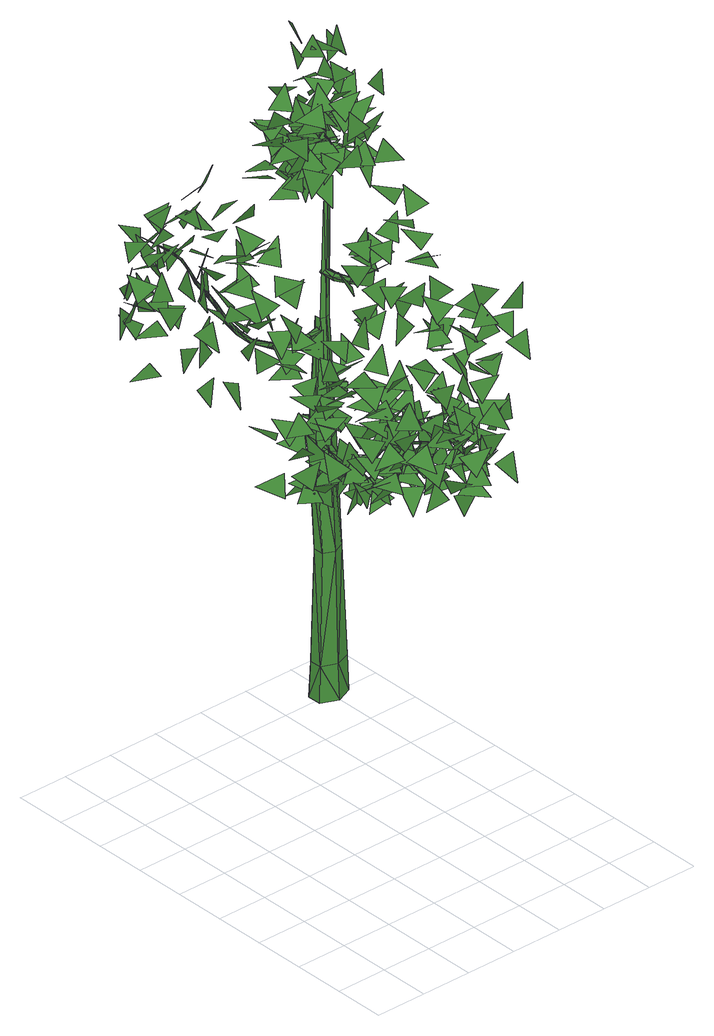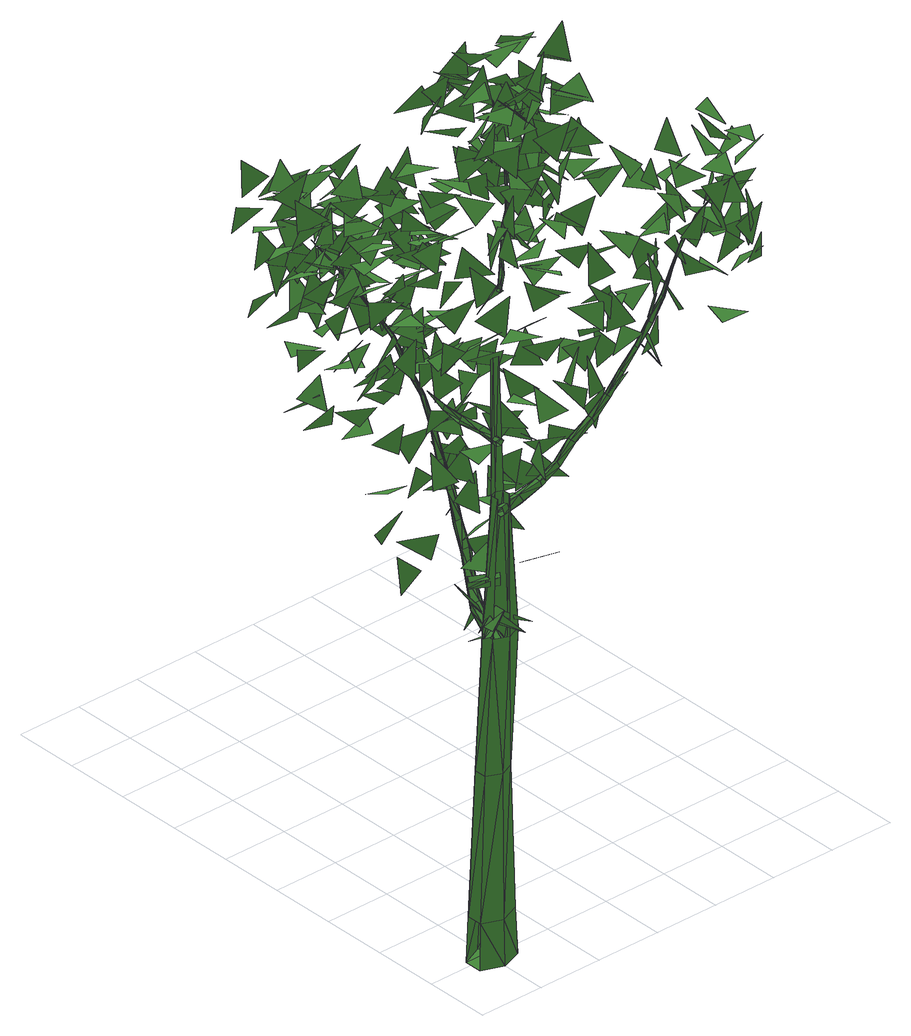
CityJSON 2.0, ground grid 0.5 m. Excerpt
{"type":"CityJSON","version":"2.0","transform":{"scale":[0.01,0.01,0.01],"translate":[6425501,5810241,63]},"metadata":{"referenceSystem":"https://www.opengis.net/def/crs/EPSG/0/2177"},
"CityObjects":{
"tree1":{"type":"SolitaryVegetationObject","attributes":{"crownarea":"86","modell_vol":"LIS","treeheight":"7.1"},"geometry":[{"type":"MultiSurface","lod":"2","boundaries":[[[0,1,2]],[[3,4,5]],[[6,7,8]],[[9,10,11]],[[12,13,14]],[[15,16,17]],[[18,19,20]],[[21,22,23]],[[24,25,26]],[[27,28,29]],[[30,31,32]],[[33,34,35]],[[36,37,38]],[[39,40,41]],[[42,43,44]],[[45,46,47]],[[48,49,50]],[[51,52,53]],[[54,55,56]],[[57,58,59]],[[60,61,62]],[[63,64,65]],[[66,67,68]],[[69,70,71]],[[72,73,74]],[[75,76,77]],[[78,79,80]],[[81,82,83]],[[84,85,86]],[[87,88,89]],[[90,91,92]],[[93,94,95]],[[96,97,98]],[[99,100,101]],[[102,103,104]],[[105,106,107]],[[108,109,110]],[[111,112,113]],[[114,115,116]],[[117,118,119]],[[120,121,122]],[[123,124,125]],[[126,127,128]],[[129,130,131]],[[132,133,134]],[[135,136,137]],[[138,139,140]],[[141,142,143]],[[111,144,112]],[[145,146,147]],[[148,111,112]],[[149,150,151]],[[152,153,154]],[[155,156,111]],[[156,144,111]],[[148,155,111]],[[157,158,159]],[[144,148,112]],[[160,161,162]],[[163,164,165]],[[166,167,168]],[[169,170,171]],[[172,173,174]],[[175,176,177]],[[178,179,180]],[[181,182,183]],[[184,185,186]],[[187,188,189]],[[190,191,192]],[[193,194,195]],[[196,197,198]],[[199,200,201]],[[202,203,204]],[[205,206,207]],[[208,209,210]],[[211,212,213]],[[214,156,155]],[[156,214,144]],[[215,216,217]],[[218,155,148]],[[219,220,221]],[[222,223,224]],[[225,226,227]],[[228,229,230]],[[231,232,233]],[[234,235,236]],[[237,238,239]],[[218,214,155]],[[240,241,242]],[[243,244,245]],[[214,246,144]],[[148,144,218]],[[247,248,249]],[[250,251,252]],[[253,254,255]],[[256,257,258]],[[259,260,261]],[[262,263,264]],[[265,266,267]],[[268,269,270]],[[271,272,273]],[[144,246,218]],[[274,275,276]],[[277,278,279]],[[280,281,282]],[[283,284,285]],[[286,287,288]],[[289,290,291]],[[292,293,294]],[[295,296,297]],[[298,299,300]],[[301,302,303]],[[304,305,306]],[[214,307,246]],[[308,309,310]],[[311,312,313]],[[314,315,316]],[[317,307,214]],[[318,319,320]],[[321,317,214]],[[307,322,246]],[[214,218,321]],[[218,246,321]],[[322,323,246]],[[324,325,326]],[[327,328,329]],[[246,323,321]],[[330,331,332]],[[333,334,335]],[[336,337,338]],[[339,340,341]],[[342,343,344]],[[345,346,347]],[[348,349,350]],[[351,352,353]],[[354,355,356]],[[357,358,359]],[[360,361,362]],[[339,341,363]],[[363,364,339]],[[365,366,367]],[[368,317,321]],[[363,341,369]],[[370,371,372]],[[373,374,375]],[[341,339,369]],[[376,377,378]],[[379,380,381]],[[382,339,364]],[[383,321,323]],[[384,385,386]],[[387,388,389]],[[364,363,369]],[[390,391,392]],[[307,317,393]],[[322,307,394]],[[339,382,369]],[[368,393,317]],[[395,396,397]],[[398,399,400]],[[401,402,403]],[[323,322,404]],[[383,368,321]],[[405,406,407]],[[364,408,382]],[[409,410,411]],[[394,307,393]],[[412,413,414]],[[415,416,417]],[[404,322,394]],[[418,419,420]],[[421,369,382]],[[364,369,408]],[[408,422,382]],[[323,404,383]],[[423,424,425]],[[426,427,428]],[[421,429,369]],[[422,421,382]],[[430,431,432]],[[369,429,408]],[[433,434,435]],[[436,437,438]],[[439,440,441]],[[442,443,444]],[[445,446,447]],[[448,449,450]],[[451,452,453]],[[394,454,404]],[[455,456,457]],[[458,408,429]],[[459,393,368]],[[460,461,462]],[[422,408,458]],[[459,368,383]],[[404,463,383]],[[464,465,466]],[[394,393,454]],[[467,468,469]],[[470,471,472]],[[459,473,393]],[[474,475,476]],[[477,422,458]],[[421,422,478]],[[454,463,404]],[[479,480,481]],[[429,421,482]],[[458,429,483]],[[422,477,478]],[[484,459,383]],[[463,484,383]],[[485,486,487]],[[393,473,454]],[[488,489,490]],[[491,492,493]],[[483,429,482]],[[421,478,482]],[[494,495,496]],[[497,498,499]],[[500,501,502]],[[503,504,505]],[[506,477,458]],[[507,508,509,510]],[[478,477,511]],[[458,483,512]],[[454,513,463]],[[514,515,516]],[[517,518,519]],[[520,521,522]],[[523,473,459]],[[483,482,512]],[[524,525,506,526]],[[527,528,529]],[[454,473,513]],[[482,478,530]],[[523,459,484]],[[531,532,533]],[[484,463,534,508]],[[535,536,537]],[[511,477,506,538]],[[539,540,541]],[[542,543,544]],[[523,545,473]],[[538,506,458,512]],[[546,547,548]],[[513,534,463]],[[478,511,530]],[[549,550,551]],[[473,545,513]],[[552,523,484]],[[553,554,555]],[[512,482,556]],[[482,530,556]],[[557,558,559]],[[560,561,562]],[[563,564,565]],[[552,484,508,534]],[[566,567,568]],[[569,570,571]],[[572,573,574]],[[575,576,577]],[[578,579,580]],[[581,582,583]],[[511,538,584]],[[585,513,545]],[[586,587,588]],[[513,585,534]],[[589,590,591]],[[538,512,592]],[[593,545,523]],[[594,511,584]],[[530,511,595]],[[593,585,545]],[[596,597,598]],[[556,530,595]],[[584,538,592]],[[511,594,595]],[[512,556,599]],[[600,601,602]],[[603,604,605]],[[534,606,552]],[[606,523,552]],[[585,607,534]],[[608,593,523]],[[609,610,611]],[[592,512,599]],[[612,613,614]],[[607,606,534]],[[615,616,617]],[[606,608,523]],[[556,595,599]],[[618,619,620]],[[621,622,623]],[[624,625,626]],[[627,584,592]],[[594,628,595]],[[629,630,631]],[[632,633,634]],[[635,636,637]],[[594,584,627]],[[638,639,640]],[[641,642,643]],[[628,594,627]],[[644,627,592]],[[628,645,595]],[[646,647,648]],[[649,650,651]],[[652,653,654]],[[655,656,657]],[[658,585,593]],[[659,660,661]],[[599,595,645]],[[658,593,608]],[[592,599,662]],[[663,664,665]],[[666,667,668]],[[669,670,671]],[[592,662,644]],[[672,673,674]],[[675,676,677]],[[599,645,662]],[[607,678,606]],[[678,608,606]],[[607,585,679]],[[680,681,682]],[[683,684,685]],[[686,627,644]],[[687,688,689]],[[628,690,645]],[[691,658,608]],[[692,693,694]],[[628,627,690]],[[695,696,697]],[[679,585,658]],[[678,691,608]],[[698,699,700]],[[701,702,703]],[[704,705,706]],[[707,708,709]],[[710,711,712]],[[713,607,679]],[[714,686,644]],[[715,716,717]],[[690,627,686]],[[718,719,720]],[[690,721,645]],[[722,723,724]],[[725,726,727]],[[728,729,730]],[[731,732,733]],[[734,735,736]],[[644,662,714]],[[737,738,739]],[[607,713,678]],[[740,741,742]],[[743,714,662]],[[744,745,746]],[[662,645,743]],[[747,748,749]],[[750,751,752]],[[753,754,755]],[[756,757,758]],[[759,760,761]],[[762,763,764]],[[645,721,743]],[[765,766,767]],[[768,679,658]],[[769,770,771]],[[772,773,774]],[[775,776,777,778]],[[779,686,714]],[[768,658,691]],[[780,781,782]],[[679,783,713]],[[784,785,786]],[[690,686,779]],[[787,691,678]],[[788,789,790]],[[791,792,793]],[[794,795,796]],[[797,798,799]],[[800,783,679]],[[801,802,803]],[[804,805,806]],[[807,808,809]],[[810,811,812]],[[721,690,813]],[[814,815,816]],[[817,690,779]],[[818,768,691]],[[819,820,821]],[[822,823,824]],[[787,818,691]],[[825,826,827]],[[678,713,787]],[[690,817,813]],[[714,743,828]],[[800,679,768]],[[779,714,829]],[[743,721,828]],[[830,777,831,832]],[[829,714,828]],[[713,783,787]],[[721,813,828]],[[833,834,835]],[[836,837,838]],[[839,840,841]],[[842,843,844]],[[845,846,847]],[[848,849,850]],[[851,852,853]],[[854,779,829]],[[855,856,857]],[[858,859,860]],[[861,862,863]],[[864,865,866]],[[867,868,869]],[[869,868,870]],[[868,867,871]],[[868,871,870]],[[817,779,872]],[[873,874,875]],[[876,877,878]],[[879,768,818]],[[800,880,783]],[[881,854,829]],[[882,883,884]],[[885,886,887]],[[888,889,890]],[[891,818,787]],[[813,817,892]],[[829,828,881]],[[872,779,854]],[[893,894,895]],[[896,897,898]],[[899,900,901]],[[800,768,902]],[[828,813,903]],[[902,880,800]],[[867,869,904]],[[871,867,904]],[[905,906,907]],[[817,872,892]],[[908,909,910]],[[891,879,818]],[[911,912,913]],[[869,870,914]],[[870,871,914]],[[915,916,917]],[[918,919,920]],[[921,891,787]],[[787,783,921]],[[904,869,922]],[[923,924,925]],[[813,892,903]],[[871,904,914]],[[922,869,914]],[[881,828,903]],[[926,927,928]],[[768,879,902]],[[929,930,931]],[[932,933,934]],[[935,936,937]],[[921,783,880]],[[938,939,940]],[[941,942,943]],[[944,945,946]],[[947,948,949]],[[872,854,950]],[[951,952,953]],[[914,904,954]],[[904,922,955]],[[922,914,956]],[[957,958,959]],[[960,961,962]],[[963,964,965]],[[966,904,967]],[[904,966,954]],[[854,881,968]],[[967,904,955]],[[969,970,971]],[[914,954,956]],[[955,922,956]],[[972,973,974]],[[975,976,977]],[[978,979,980]],[[892,872,981]],[[982,872,950]],[[983,879,891]],[[903,892,981]],[[881,903,984]],[[950,854,968]],[[985,986,987]],[[988,989,990]],[[991,992,993]],[[994,995,996]],[[902,997,880]],[[998,999,1000]],[[1001,954,966]],[[1002,967,955]],[[872,982,981]],[[1003,891,921]],[[1004,955,956]],[[1005,1006,1007]],[[1008,1009,1010]],[[1011,1012,1013]],[[966,967,1002]],[[1014,1001,966]],[[1015,1016,1017]],[[1018,1019,1020]],[[968,881,984]],[[1004,1002,955]],[[956,954,1001]],[[1021,1022,1023]],[[1024,1025,1026]],[[1027,1028,1029]],[[1030,1031,1032]],[[1033,1004,956]],[[1034,1035,1036]],[[902,879,983]],[[1037,1038,1039]],[[1014,966,1002]],[[1040,1041,1042]],[[903,981,984]],[[1043,1044,1045]],[[1046,997,902]],[[1047,983,891]],[[1048,1049,1050]],[[1051,1052,1053]],[[956,1001,1033]],[[1003,1047,891]],[[921,880,1003]],[[1054,1055,1056]],[[1057,1058,1059]],[[1060,950,968]],[[1061,1062,1063]],[[1064,1065,1066]],[[1067,1068,1069]],[[1070,1071,1072]],[[1073,1002,1004]],[[902,983,1046]],[[1073,1004,1033]],[[1074,1075,1076]],[[1077,1078,1079]],[[1014,1002,1080]],[[1001,1014,1081]],[[1073,1080,1002]],[[1003,880,997]],[[1033,1001,1082]],[[1083,1084,1085]],[[1086,1073,1033]],[[1087,1088,1089]],[[982,950,1090]],[[1091,1092,1093]],[[1081,1014,1080]],[[1001,1081,1082]],[[1094,1060,968]],[[1033,1082,1086]],[[1095,1096,1097]],[[1098,1099,1100]],[[1101,1102,1103]],[[1104,1105,1106]],[[968,984,1094]],[[1107,1108,1109]],[[981,982,1110]],[[1111,1112,1113]],[[1090,950,1060]],[[1080,1114,1081]],[[1115,1116,1117]],[[1118,1082,1081]],[[984,981,1119]],[[1082,1118,1086]],[[1120,1121,1122]],[[1114,1080,1073]],[[1123,1124,1125]],[[1126,1127,1128]],[[1129,1130,1131]],[[1132,1133,1134]],[[1114,1135,1081]],[[982,1090,1110]],[[1135,1118,1081]],[[1136,1137,1138]],[[1118,1139,1086]],[[1073,1086,1139]],[[1140,1141,1142]],[[1143,1144,1145]],[[1146,1147,1148]],[[1149,1150,1151]],[[1152,983,1047]],[[1046,1153,997]],[[1094,984,1119]],[[981,1110,1119]],[[1073,1139,1114]],[[1154,1155,1156]],[[1157,1047,1003]],[[1158,1159,1160]],[[1135,1161,1118]],[[1162,1163,1164]],[[1118,1165,1139]],[[1166,1153,1046]],[[1167,1168,1169]],[[1046,983,1152]],[[1135,1114,1170]],[[1161,1165,1118]],[[1171,1170,1114]],[[1003,997,1153]],[[1172,1152,1047]],[[1157,1172,1047]],[[1173,1174,1175]],[[1114,1139,1165]],[[1161,1135,1170]],[[1114,1165,1171]],[[1176,1177,1178]],[[1060,1094,1179]],[[1090,1060,1180]],[[1181,1182,1183]],[[1046,1152,1166]],[[1184,1185,1186]],[[1161,1187,1165]],[[1110,1090,1180]],[[1188,1170,1171]],[[1189,1190,1191]],[[1157,1003,1153]],[[1192,1171,1165]],[[1094,1119,1193]],[[1194,1195,1196]],[[1161,1170,1188]],[[1187,1197,1165]],[[1197,1198,1165]],[[1180,1060,1179]],[[1199,1200,1201]],[[1192,1188,1171]],[[1202,1203,1204]],[[1198,1192,1165]],[[1094,1193,1179]],[[1205,1206,1207]],[[1187,1161,1188]],[[1208,1209,1210]],[[1211,1212,1213]],[[1119,1110,1214]],[[1215,1216,1217]],[[1218,1219,1220]],[[1110,1180,1221]],[[1193,1119,1214]],[[1197,1222,1198]],[[1223,1188,1192]],[[1110,1221,1214]],[[1224,1225,1226]],[[1227,1228,1229]],[[1230,1231,1232]],[[1187,1188,1233]],[[1234,1235,1236]],[[1197,1187,1237]],[[1223,1238,1188]],[[1239,1240,1241]],[[1237,1222,1197]],[[1242,1243,1244]],[[1166,1245,1153]],[[1192,1198,1223]],[[1246,1247,1248]],[[1249,1250,1251]],[[1252,1152,1172]],[[1233,1188,1238]],[[1187,1233,1237]],[[1253,1172,1157]],[[1198,1222,1223]],[[1254,1255,1256]],[[1179,1193,1257]],[[1258,1259,1260]],[[1261,1262,1263]],[[1166,1152,1264]],[[1180,1179,1265]],[[1266,1237,1233]],[[1267,1238,1223]],[[1268,1252,1172]],[[1157,1153,1253]],[[1233,1238,1269]],[[1237,1270,1222]],[[1269,1266,1233]],[[1193,1214,1271]],[[1265,1179,1257]],[[1272,1267,1223]],[[1266,1270,1237]],[[1193,1271,1257]],[[1273,1274,1275]],[[1276,1277,1278]],[[1279,1280,1281]],[[1269,1238,1267]],[[1221,1180,1282]],[[1223,1222,1270]],[[1283,1284,1285]],[[1286,1287,1288]],[[1289,1290,1291]],[[1292,1293,1294]],[[1295,1296,1297]],[[1298,1299,1300]],[[1214,1221,1301]],[[1152,1252,1264]],[[1166,1264,1245]],[[1302,1303,1304]],[[1305,1283,1285]],[[1223,1270,1272]],[[1306,1307,1308]],[[1253,1153,1245]],[[1309,1310,1311]],[[1312,1313,1285]],[[1268,1172,1253]],[[1313,1305,1285]],[[1180,1265,1282]],[[1314,1315,1316]],[[1271,1214,1301]],[[1317,1318,1319]],[[1320,1321,1312]],[[1285,1322,1312]],[[1321,1313,1312]],[[1221,1282,1301]],[[1283,1323,1284]],[[1324,1267,1272]],[[1325,1326,1327]],[[1328,1329,1330]],[[1269,1267,1331]],[[1285,1284,1332]],[[1266,1333,1270]],[[1334,1257,1271]],[[1257,1334,1265]],[[1324,1335,1267]],[[1266,1269,1336]],[[1337,1338,1339]],[[1340,1341,1342]],[[1305,1343,1283]],[[1336,1333,1266]],[[1344,1345,1346]],[[1272,1270,1324]],[[1331,1267,1335]],[[1320,1312,1322]],[[1269,1331,1336]],[[1343,1305,1313]],[[1347,1348,1349]],[[1350,1285,1332]],[[1285,1350,1322]],[[1301,1351,1271]],[[1352,1282,1265]],[[1321,1353,1313]],[[1354,1332,1284]],[[1355,1321,1320]],[[1324,1270,1333]],[[1356,1334,1271]],[[1334,1357,1265]],[[1358,1320,1322]],[[1359,1264,1252]],[[1343,1323,1283]],[[1245,1360,1253]],[[1361,1362,1363]],[[1351,1301,1282]],[[1357,1352,1265]],[[1351,1356,1271]],[[1364,1365,1366]],[[1353,1367,1313]],[[1368,1335,1324]],[[1323,1369,1284]],[[1370,1355,1320]],[[1336,1371,1333]],[[1331,1335,1372]],[[1336,1331,1372]],[[1373,1368,1324]],[[1374,1375,1376]],[[1377,1378,1379]],[[1380,1371,1336]],[[1381,1382,1383]],[[1320,1358,1370]],[[1350,1384,1322]],[[1352,1351,1282]],[[1369,1354,1284]],[[1343,1313,1367]],[[1385,1386,1387]],[[1372,1335,1368]],[[1324,1333,1371]],[[1245,1264,1359]],[[1388,1359,1252]],[[1252,1268,1388]],[[1389,1390,1391]],[[1360,1392,1253]],[[1336,1372,1380]],[[1268,1253,1393]],[[1373,1324,1371]],[[1394,1395,1396]],[[1353,1321,1355]],[[1358,1322,1384]],[[1397,1398,1399]],[[1400,1401,1402]],[[1358,1403,1370]],[[1360,1245,1359]],[[1399,1398,1404]],[[1405,1368,1373]],[[1350,1332,1354]],[[1406,1399,1407]],[[1399,1404,1407]],[[1268,1393,1388]],[[1253,1392,1393]],[[1353,1408,1367]],[[1397,1399,1406]],[[1380,1409,1371]],[[1406,1407,1410]],[[1411,1343,1367]],[[1407,1412,1410]],[[1413,1358,1384]],[[1414,1415,1416]],[[1350,1417,1384]],[[1418,1419,1420]],[[1421,1406,1410]],[[1372,1368,1422]],[[1407,1404,1412]],[[1415,1414,1423]],[[1343,1411,1323]],[[1406,1424,1397]],[[1380,1372,1422]],[[1358,1413,1425,1403]],[[1408,1426,1367]],[[1427,1405,1373]],[[1428,1429,1430]],[[1410,1412,1431]],[[1432,1409,1380]],[[1373,1371,1409]],[[1410,1433,1421]],[[1434,1435,1428]],[[1431,1436,1410]],[[1436,1433,1410]],[[1437,1431,1412]],[[1438,1439,1440,1425]],[[1417,1350,1354]],[[1422,1368,1405]],[[1406,1421,1441]],[[1406,1441,1424]],[[1442,1370,1403]],[[1380,1422,1432]],[[1433,1443,1421]],[[1408,1413,1384]],[[1427,1373,1409]],[[1437,1412,1444]],[[1426,1408,1384]],[[1445,1446,1447]],[[1411,1367,1426]],[[1411,1369,1323]],[[1425,1413,1448,1403]],[[1449,1450,1438]],[[1441,1421,1443]],[[1426,1384,1417]],[[1444,1424,1437]],[[1439,1447,1451]],[[1424,1441,1437]],[[1452,1418,1420]],[[1420,1430,1452]],[[1431,1437,1436]],[[1408,1453,1413]],[[1429,1454,1430]],[[1446,1451,1447]],[[1453,1448,1413]],[[1455,1437,1441]],[[1434,1419,1418]],[[1456,1442,1403]],[[1457,1441,1443]],[[1411,1426,1417]],[[1458,1449,1438]],[[1435,1429,1428]],[[1458,1438,1425,1440]],[[1437,1455,1436]],[[1457,1455,1441]],[[1459,1460,1461]],[[1456,1403,1448]],[[1440,1439,1451]],[[1462,1463,1464]],[[1445,1450,1446]],[[1465,1456,1448]]]}]}
},
"vertices":[
[28,318,489],[9,336,497],[31,338,481],[15,337,533],[30,359,537],[40,341,541],[33,356,458],[14,342,471],[38,352,479],[23,335,490],[30,356,506],[44,334,499],[41,318,459],[20,335,457],[47,338,462],[44,368,455],[22,356,445],[29,364,470],[27,333,535],[40,357,541],[51,345,526],[54,368,487],[42,370,469],[27,362,491],[115,128,398],[103,127,381],[102,151,394],[116,129,413],[106,134,394],[100,150,415],[46,373,482],[29,359,481],[40,361,506],[32,347,445],[30,367,461],[50,359,447],[109,115,383],[93,134,371],[120,129,371],[42,335,475],[45,359,462],[44,362,483],[49,320,489],[43,340,481],[56,342,504],[49,335,408],[29,351,403],[55,356,408],[55,330,453],[69,327,470],[44,333,478],[35,335,521],[47,358,517],[61,342,521],[106,144,372],[130,137,381],[113,127,391],[123,112,400],[103,127,391],[123,132,408],[42,354,528],[32,369,548],[56,369,535],[42,326,560],[49,352,555],[64,340,567],[128,78,401],[116,102,406],[135,98,417],[55,353,479],[36,350,498],[52,370,492],[40,344,516],[44,366,500],[62,354,502],[130,120,401],[141,115,418],[114,115,421],[57,328,546],[47,346,529],[66,352,538],[66,345,567],[54,343,543],[55,363,551],[67,351,501],[47,337,513],[64,357,522],[128,120,360],[108,137,369],[135,137,371],[132,142,393],[133,127,377],[115,147,373],[132,121,429],[135,115,403],[125,134,406],[112,119,391],[135,130,380],[137,124,401],[137,122,413],[137,110,389],[125,128,390],[69,367,465],[42,362,467],[62,367,486],[140,110,423],[123,124,424],[135,120,448],[155,97,391],[144,93,373],[129,105,393],[68,364,516],[69,364,516],[54,369,528],[75,318,433],[66,326,408],[76,341,420],[128,142,435],[108,157,423],[135,159,423],[137,154,447],[126,152,428],[118,172,444],[58,352,506],[70,355,482],[68,374,493],[129,154,449],[106,168,452],[133,175,453],[77,338,464],[72,339,443],[69,362,457],[135,148,445],[152,142,457],[128,132,466],[167,78,374],[157,93,362],[143,86,385],[106,277,458],[113,264,472],[86,267,475],[64,344,456],[64,371,455],[80,362,467],[83,362,505],[91,318,452],[86,304,430],[81,330,437],[83,362,504],[109,242,344],[128,232,347],[109,225,364],[163,102,349],[136,100,349],[154,110,366],[82,362,504],[83,361,504],[56,364,522],[76,377,511],[82,366,528],[100,249,364],[93,274,369],[115,263,358],[96,322,393],[80,308,377],[88,334,378],[172,106,457],[159,101,440],[145,105,462],[140,92,419],[161,107,414],[167,88,418],[64,354,499],[72,374,496],[88,357,511],[124,156,336],[151,159,335],[144,151,354],[129,226,342],[123,228,315],[112,242,327],[100,235,373],[123,246,383],[126,230,369],[150,73,433],[160,93,447],[175,83,435],[139,198,343],[124,209,332],[125,216,358],[158,140,402],[145,148,388],[142,159,413],[172,112,363],[145,114,358],[160,103,378],[91,350,487],[83,331,469],[88,357,467],[159,143,372],[145,152,359],[140,156,386],[140,117,430],[162,94,440],[167,117,425],[164,97,401],[141,107,408],[167,116,410],[100,366,496],[81,363,485],[78,365,512],[174,62,366],[156,83,366],[175,87,377],[95,362,490],[147,151,410],[126,167,415],[153,170,419],[95,363,490],[111,227,459],[119,249,445],[134,233,447],[118,257,295],[101,276,305],[123,264,315],[81,355,506],[103,357,507],[91,341,526],[130,168,323],[135,191,336],[150,186,322],[167,72,384],[160,86,400],[184,73,406],[101,268,542],[107,287,524],[124,276,531],[146,128,327],[148,148,346],[165,135,346],[147,115,371],[151,141,376],[169,129,379],[135,144,419],[151,160,404],[161,152,421],[96,362,491],[175,107,355],[154,123,348],[159,125,369],[113,285,513],[91,301,518],[116,306,506],[125,238,425],[107,257,433],[131,258,421],[157,85,410],[164,106,395],[181,97,406],[181,70,371],[162,80,373],[179,86,393],[93,359,552],[111,353,562],[89,340,571],[150,168,341],[152,163,320],[144,188,325],[184,91,354],[175,97,330],[164,97,355],[160,161,460],[160,146,437],[146,163,437],[180,114,402],[164,127,393],[159,116,418],[112,342,401],[92,335,398],[97,340,423],[94,348,545],[76,363,532],[103,365,535],[134,169,315],[150,183,332],[159,167,322],[97,339,530],[80,352,545],[106,357,538],[136,159,409],[157,176,405],[162,156,403],[137,195,423],[125,213,406],[152,205,410],[161,99,433],[161,119,451],[181,107,436],[136,230,297],[122,246,294],[135,248,317],[112,352,462],[95,338,461],[102,344,486],[120,246,453],[119,264,473],[138,259,455],[105,363,474],[95,316,530],[100,341,521],[118,330,526],[88,343,511],[105,360,498],[111,340,496],[195,63,423],[173,76,433],[189,75,447],[105,364,474],[163,166,340],[139,171,351],[164,171,361],[106,364,474],[106,363,475],[106,364,475],[145,224,314],[123,238,313],[146,239,298],[126,229,397],[141,242,378],[152,225,387],[133,237,303],[128,264,303],[146,249,315],[118,344,469],[111,325,486],[106,352,484],[172,171,420],[155,174,408],[154,189,430],[179,117,391],[181,98,401],[179,118,392],[184,95,408],[167,108,424],[188,107,432],[120,362,453],[115,351,435],[99,345,456],[113,317,437],[103,339,450],[120,342,438],[135,233,407],[157,232,403],[148,215,422],[172,157,356],[152,144,367],[176,152,376],[204,103,359],[179,110,349],[182,78,371],[112,300,516],[117,318,535],[133,300,523],[179,124,389],[178,137,383],[191,96,371],[174,87,381],[198,81,393],[115,367,458],[179,137,383],[137,286,464],[125,295,450],[125,307,474],[174,97,392],[176,124,398],[191,118,385],[165,115,375],[190,124,383],[191,105,374],[189,113,375],[203,107,391],[177,98,395],[179,137,382],[116,367,459],[127,258,435],[140,276,450],[147,252,439],[115,310,359],[111,327,380],[130,330,369],[95,359,523],[106,377,516],[118,364,537],[114,366,457],[114,364,458],[123,323,556],[105,334,539],[124,344,541],[211,82,437],[186,82,425],[188,95,441],[136,241,382],[131,266,386],[155,253,384],[115,364,459],[127,306,464],[107,321,474],[134,320,479],[178,157,374],[211,94,456],[190,91,438],[184,100,457],[122,357,426],[105,340,413],[116,364,406],[155,164,373],[165,185,361],[180,171,366],[191,104,414],[173,116,416],[193,122,433],[180,157,374],[179,156,372],[197,115,367],[172,110,373],[191,123,386],[190,112,407],[176,112,430],[191,131,418],[179,157,374],[150,224,364],[138,248,366],[162,238,354],[129,274,420],[133,296,435],[148,279,438],[189,137,409],[186,138,382],[174,153,392],[163,180,372],[150,200,384],[177,196,378],[108,324,440],[130,340,441],[135,320,435],[182,180,360],[164,191,355],[167,186,381],[161,237,402],[137,232,415],[159,248,420],[216,92,397],[201,93,381],[190,91,406],[125,363,442],[182,148,353],[167,155,368],[190,144,379],[178,176,364],[125,367,442],[112,340,490],[130,350,486],[133,325,496],[127,364,444],[178,203,448],[171,188,427],[162,208,427],[211,121,372],[183,122,371],[191,109,387],[131,271,286],[158,271,282],[152,266,302],[125,365,442],[110,359,467],[128,372,467],[123,360,491],[179,176,362],[180,176,363],[199,139,406],[181,128,408],[187,143,430],[181,176,364],[179,177,364],[127,365,444],[203,146,383],[184,139,374],[182,147,401],[167,195,387],[151,217,391],[178,213,396],[160,214,352],[181,212,353],[167,203,375],[109,360,516],[125,381,520],[129,359,506],[162,249,293],[164,250,271],[147,269,282],[215,102,377],[189,93,376],[203,107,394],[176,136,474],[188,156,462],[201,140,464],[182,193,353],[138,379,457],[128,365,442],[126,362,440],[117,362,459],[183,193,351],[184,195,353],[134,361,427],[194,115,345],[186,134,363],[206,137,356],[214,127,385],[196,127,371],[191,135,397],[163,186,384],[177,203,370],[190,188,377],[135,364,426],[166,173,349],[179,196,358],[189,186,342],[167,258,594],[155,266,571],[154,276,596],[185,193,351],[145,310,623],[162,297,628],[142,298,647],[136,362,428],[152,245,364],[164,267,373],[169,241,376],[182,194,352],[159,225,278],[184,230,287],[170,225,303],[187,225,327],[177,226,308],[160,227,330],[134,363,426],[118,357,560],[120,369,543],[140,373,560],[195,151,436],[173,162,447],[198,171,440],[137,363,428],[196,168,336],[178,179,332],[188,183,357],[186,194,352],[174,226,280],[160,231,296],[182,216,304],[147,295,493],[136,313,494],[157,310,513],[162,200,355],[185,215,356],[189,195,351],[166,287,403],[150,292,388],[147,306,411],[207,93,426],[199,118,425],[216,115,413],[149,340,406],[137,323,423],[138,350,421],[204,186,390],[196,170,377],[179,178,397],[203,165,330],[178,176,333],[191,181,349],[168,290,333],[152,290,317],[148,308,337],[184,212,339],[142,357,410],[143,308,579],[137,332,568],[159,316,565],[195,112,460],[211,132,451],[217,113,445],[186,213,340],[142,359,409],[184,210,337],[186,210,338],[133,359,443],[153,354,441],[140,342,462],[187,212,340],[165,282,619],[164,281,597],[154,304,608],[189,174,387],[177,191,391],[199,190,406],[145,359,411],[145,357,411],[144,361,410],[182,252,351],[162,257,333],[165,273,347],[182,225,300],[167,240,297],[180,242,320],[221,82,351],[206,93,371],[228,95,373],[150,357,423],[134,347,435],[138,372,442],[156,333,454],[135,338,452],[147,350,472],[148,277,631],[172,290,631],[174,269,628],[186,225,322],[186,223,320],[142,325,601],[167,315,594],[158,306,612],[171,266,594],[154,283,582],[170,285,604],[206,96,472],[209,120,459],[228,110,464],[149,323,421],[135,343,433],[160,334,436],[204,126,437],[202,141,459],[217,142,436],[188,227,323],[189,223,321],[147,302,460],[159,317,469],[171,293,469],[173,265,309],[168,283,298],[166,286,325],[208,151,337],[186,154,353],[212,164,354],[169,222,334],[179,243,320],[193,226,322],[153,358,394],[191,150,410],[201,173,403],[213,156,397],[190,225,322],[161,311,387],[151,330,370],[155,337,390],[232,101,401],[211,100,406],[227,100,428],[198,244,338],[181,234,329],[174,246,352],[145,318,618],[154,342,611],[167,318,611],[212,122,474],[201,144,485],[223,139,470],[157,359,397],[155,355,395],[206,117,396],[206,137,405],[230,124,402],[139,332,422],[160,341,408],[165,324,420],[190,238,304],[158,300,577],[179,296,577],[168,291,601],[191,236,303],[155,360,395],[174,270,630],[156,288,636],[181,283,645],[208,210,313],[200,215,294],[182,216,315],[169,350,388],[160,351,369],[144,342,389],[207,154,362],[196,151,381],[222,158,385],[226,115,385],[210,107,397],[232,114,411],[175,315,562],[169,298,550],[157,321,543],[153,314,604],[156,339,614],[171,316,617],[156,356,397],[192,239,306],[170,296,592],[149,312,585],[173,317,598],[240,122,370],[213,120,365],[218,130,384],[194,235,303],[173,309,594],[185,301,610],[159,302,616],[194,261,391],[170,268,381],[175,278,400],[184,261,283],[159,272,282],[184,282,285],[151,298,568],[174,298,554],[177,303,574],[216,112,345],[208,138,349],[230,134,349],[172,260,293],[166,286,298],[186,281,304],[197,168,452],[213,181,471],[217,160,454],[195,237,305],[218,133,408],[204,138,423],[225,154,423],[164,276,361],[166,302,365],[184,292,371],[201,230,281],[176,236,275],[194,244,294],[170,302,439],[159,315,452],[178,302,465],[194,274,587],[169,266,579],[179,281,599],[193,237,420],[175,238,433],[197,246,446],[199,174,407],[198,196,422],[218,182,412],[208,208,370],[187,215,366],[199,226,388],[167,357,380],[167,303,634],[155,320,633],[177,324,648],[197,249,593],[171,252,601],[194,252,614],[187,287,615],[183,300,598],[177,300,604],[164,302,618],[195,254,291],[213,199,366],[192,194,373],[207,208,391],[169,354,384],[188,256,322],[198,246,299],[186,263,296],[169,358,384],[211,164,467],[198,186,459],[224,179,460],[172,254,397],[192,269,387],[199,252,400],[212,134,456],[221,154,472],[234,136,457],[181,286,610],[159,301,615],[186,306,614],[167,354,381],[154,352,397],[173,360,402],[162,345,422],[201,252,273],[177,244,281],[195,261,292],[189,271,278],[206,265,291],[181,258,301],[170,325,566],[148,341,565],[174,346,563],[199,252,289],[227,169,482],[213,174,467],[210,189,489],[196,252,288],[168,359,381],[159,343,474],[159,364,458],[162,369,479],[187,270,627],[166,285,635],[192,291,629],[223,191,340],[203,184,340],[211,197,363],[201,253,292],[198,255,293],[166,291,607],[186,308,601],[192,288,602],[205,243,594],[181,257,597],[203,253,614],[188,260,399],[177,279,415],[202,273,408],[181,298,616],[176,318,609],[183,318,635],[189,331,586],[169,332,575],[169,344,599],[230,213,320],[208,214,304],[204,214,325],[214,255,592],[197,240,577],[194,255,600],[172,288,607],[196,296,599],[196,278,610],[203,270,278],[207,174,359],[218,192,364],[234,171,359],[185,306,577],[186,317,558],[175,331,579],[172,327,572],[196,317,579],[181,310,593],[172,334,402],[164,339,427],[181,351,410],[193,288,603],[189,279,604],[193,288,604],[194,288,604],[194,288,603],[204,268,275],[183,307,595],[167,329,592],[190,320,580],[159,369,496],[181,368,495],[170,355,517],[183,357,370],[186,354,374],[205,271,281],[214,260,619],[194,265,612],[197,266,639],[234,207,357],[213,205,340],[209,218,357],[222,154,423],[219,174,430],[242,161,440],[184,359,372],[208,267,276],[250,137,462],[223,140,459],[241,142,480],[175,291,594],[199,301,602],[201,284,589],[241,129,477],[223,141,475],[245,155,483],[184,354,371],[208,269,279],[197,298,600],[211,283,273],[204,292,254],[185,293,274],[230,222,435],[204,215,430],[216,227,451],[159,358,469],[172,372,458],[186,354,473],[198,298,600],[234,124,429],[228,142,438],[255,140,436],[204,295,560],[196,286,535],[189,307,550],[186,357,374],[198,298,601],[238,150,349],[222,158,362],[247,159,374],[228,175,385],[213,188,393],[238,195,400],[206,309,614],[186,306,607],[188,323,628],[185,308,548],[179,333,557],[197,332,544],[224,156,325],[236,168,339],[251,151,324],[213,188,325],[228,211,327],[239,194,319],[177,335,568],[180,350,590],[191,351,566],[197,306,628],[203,298,603],[194,318,604],[225,156,344],[236,176,330],[251,163,340],[211,288,267],[199,273,625],[194,288,638],[218,277,645],[203,306,595],[203,307,596],[204,306,595],[189,306,621],[205,315,641],[205,293,625],[259,109,444],[243,121,462],[262,117,469],[261,151,492],[245,156,478],[238,158,504],[202,306,595],[202,307,595],[213,288,271],[187,322,398],[179,346,388],[200,342,385],[228,273,602],[207,286,591],[202,278,610],[226,196,324],[221,207,342],[245,194,342],[201,318,570],[178,320,584],[204,326,590],[216,283,266],[212,285,264],[199,359,359],[217,286,269],[194,317,568],[192,331,545],[198,342,563],[232,209,281],[213,227,288],[233,232,293],[211,257,489],[199,276,503],[225,271,499],[195,340,536],[176,335,555],[201,346,557],[201,357,364],[200,264,591],[213,276,604],[226,258,588],[207,313,588],[206,314,589],[201,360,365],[207,314,589],[192,306,572],[196,319,588],[216,300,584],[235,240,588],[211,251,590],[222,252,609],[203,251,484],[221,266,471],[230,252,483],[206,314,588],[224,279,626],[206,283,606],[206,299,620],[203,332,342],[182,350,341],[199,342,361],[188,310,554],[207,320,571],[213,303,560],[266,127,483],[245,129,491],[265,125,510],[251,164,466],[235,176,476],[253,164,493],[204,336,567],[208,325,549],[189,342,545],[208,313,589],[213,247,417],[206,265,426],[233,261,430],[218,311,600],[200,311,589],[198,324,613],[183,322,579],[201,340,571],[210,322,578],[211,315,395],[206,309,369],[198,328,374],[201,356,361],[200,362,362],[211,309,599],[212,305,572],[199,322,578],[216,282,342],[192,296,346],[218,303,343],[239,247,266],[220,259,250],[218,264,271],[217,237,494],[216,263,499],[235,255,502],[221,304,256],[201,324,271],[184,343,281],[211,339,283],[213,318,321],[210,308,296],[201,328,298],[209,315,610],[213,299,589],[206,318,583],[232,250,298],[212,252,306],[231,257,324],[212,321,582],[257,165,457],[233,170,468],[259,175,477],[206,286,563],[203,310,574],[223,301,577],[211,321,581],[211,320,581],[212,320,581],[216,318,560],[228,313,577],[201,308,580],[212,320,582],[213,311,619],[231,303,628],[207,295,639],[223,301,252],[213,269,619],[211,289,626],[233,276,636],[223,303,259],[201,292,271],[216,313,264],[226,295,263],[257,128,457],[252,153,467],[273,146,468],[220,270,599],[211,266,619],[238,270,620],[219,321,580],[201,323,600],[206,339,578],[260,205,438],[240,198,421],[241,212,445],[226,300,254],[259,206,466],[240,212,457],[240,214,484],[216,328,574],[200,340,579],[199,359,560],[204,367,580],[216,327,573],[227,301,259],[201,345,594],[222,347,602],[203,337,620],[208,368,601],[216,354,614],[191,361,621],[242,281,424],[230,283,406],[215,282,428],[243,258,526],[236,248,502],[226,266,507],[265,186,333],[243,188,329],[251,199,352],[216,328,573],[226,242,547],[223,269,555],[245,253,549],[217,327,574],[231,286,374],[211,293,370],[223,306,391],[211,318,251],[230,325,260],[208,326,277],[256,245,277],[243,237,261],[230,242,283],[219,332,579],[210,345,564],[204,352,589],[218,362,353],[218,359,359],[241,288,458],[228,291,441],[216,297,465],[218,363,359],[219,335,539],[204,329,517],[214,352,527],[220,333,565],[239,232,523],[226,256,525],[252,249,518],[221,332,565],[218,359,354],[245,281,598],[221,286,586],[226,300,602],[220,334,565],[221,334,565],[218,365,356],[192,359,543],[211,379,548],[216,360,557],[230,270,341],[222,288,324],[243,287,325],[230,321,250],[233,320,246],[238,298,562],[221,316,552],[224,317,574],[226,315,599],[204,330,596],[230,335,596],[224,338,555],[224,340,556],[235,232,493],[257,242,482],[260,223,492],[226,340,557],[233,321,254],[217,322,613],[213,342,631],[233,324,627],[225,337,555],[226,338,557],[250,270,477],[230,276,469],[238,289,492],[220,303,296],[222,323,315],[240,312,298],[242,316,233],[217,304,232],[231,316,252],[235,329,574],[223,332,557],[216,348,577],[231,252,438],[240,276,444],[256,261,444],[238,319,252],[257,242,433],[234,248,447],[260,243,455],[205,347,376],[215,365,359],[226,363,377],[238,318,247],[233,342,549],[232,344,550],[231,362,632],[210,346,638],[221,367,650],[245,248,525],[254,263,545],[261,239,535],[228,335,570],[210,352,581],[230,355,563],[230,342,548],[232,317,581],[217,322,596],[243,322,605],[232,342,548],[230,344,548],[221,353,655],[210,357,680],[227,372,663],[221,332,634],[213,354,621],[235,352,621],[238,360,356],[219,310,638],[234,332,642],[245,315,633],[261,227,477],[240,244,484],[267,247,481],[236,364,349],[237,364,357],[230,330,547],[213,351,545],[240,349,545],[238,341,247],[251,237,494],[250,261,504],[271,245,498],[257,220,405],[257,241,422],[271,243,406],[237,360,352],[241,340,243],[238,347,540],[236,350,541],[236,367,353],[236,348,540],[239,348,541],[241,340,251],[238,350,542],[252,325,415],[236,304,423],[240,329,433],[239,302,594],[234,328,592],[250,321,579],[243,343,521],[228,323,533],[238,346,543],[246,338,244],[234,359,3],[234,345,3],[235,346,38],[226,331,233],[245,346,244],[245,324,229],[230,350,575],[231,340,550],[238,360,551],[272,282,432],[258,286,415],[247,275,437],[227,341,593],[220,357,579],[243,362,592],[212,361,540],[233,378,543],[239,359,533],[246,338,250],[244,335,618],[221,334,633],[243,350,634],[235,358,38],[243,308,264],[235,327,246],[247,335,263],[245,310,563],[228,330,559],[249,335,553],[238,347,148],[238,357,148],[233,338,644],[227,362,635],[241,362,651],[255,288,409],[241,300,429],[262,295,434],[238,354,256],[238,364,256],[249,342,148],[250,365,3],[244,355,535],[255,294,377],[240,308,396],[260,304,402],[223,348,609],[235,359,595],[250,345,613],[243,354,533],[250,338,3],[245,354,534],[245,362,247],[243,355,534],[244,353,533],[238,364,530],[254,363,545],[232,347,550],[267,283,254],[247,280,263],[267,279,281],[250,364,38],[270,308,631],[264,299,612],[245,297,632],[284,279,417],[262,275,401],[257,277,423],[250,340,38],[254,359,250],[254,359,244],[249,369,256],[266,345,3],[251,370,366],[249,360,251],[249,360,242],[249,348,256],[256,363,350],[256,363,355],[230,352,646],[246,366,643],[254,340,640],[238,325,611],[248,350,608],[258,338,623],[249,362,148],[248,362,528],[266,359,3],[251,364,366],[251,360,528],[249,361,526],[250,362,529],[255,354,542],[238,344,552],[248,365,565],[265,314,415],[246,319,424],[265,310,442],[250,359,526],[260,301,439],[243,316,453],[268,320,443],[260,347,148],[248,360,271],[240,380,269],[247,359,265],[255,367,349],[255,322,598],[241,337,605],[264,335,620],[255,368,357],[255,370,352],[245,323,579],[257,340,582],[270,316,589],[265,321,413],[265,306,420],[263,321,416],[267,322,440],[247,323,450],[268,325,467],[256,362,366],[265,323,418],[257,369,523],[261,337,409],[260,337,412],[260,364,256],[258,367,524],[255,353,410],[265,358,38],[262,337,415],[260,354,256],[248,382,265],[255,363,267],[252,362,263],[265,346,38],[270,367,262],[250,355,265],[248,360,266],[257,353,406],[257,368,521],[252,362,272],[265,337,410],[258,357,301],[260,357,148],[257,368,525],[251,357,275],[270,367,271],[248,362,272],[258,353,413],[258,366,522],[255,369,408],[252,353,270],[272,364,266],[258,369,411],[262,353,411],[252,362,303],[250,359,300],[268,349,298],[261,353,408],[260,370,475],[257,369,405],[265,338,413],[255,366,296],[272,355,295],[252,362,295],[261,364,366],[272,355,300],[255,366,302],[270,351,293],[267,371,264],[261,370,366],[267,372,269],[262,369,410],[264,369,475],[261,369,406],[270,351,302],[274,362,626],[254,358,621],[258,364,648],[265,347,628],[249,348,643],[270,365,647],[267,370,475]
]}
